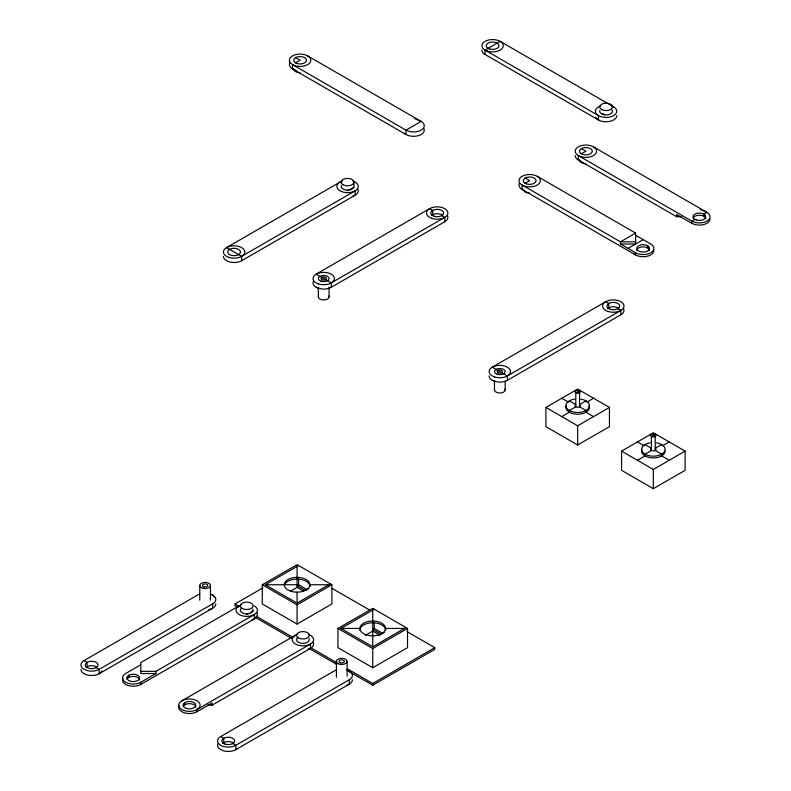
<?xml version="1.0" encoding="UTF-8"?>
<svg xmlns="http://www.w3.org/2000/svg" width="791" height="791" viewBox="0 0 791 791"><rect width="100%" height="100%" fill="white"/><g stroke="black" fill="none" stroke-linecap="round" stroke-linejoin="round"><path stroke-width="1.19" d="M485.031 50.1L598.51 115.615L598.51 119.985L485.031 54.46L485.031 50.1L500.159 41.359L613.638 106.874M340.011 182.098L226.523 247.623L241.651 256.353L355.139 190.839L355.139 195.209L241.651 260.723A10.698 6.18 0 0 1 229.993 262.058A10.698 6.18 0 0 1 223.388 256.353M432.647 214.766L432.647 210.396L429.622 208.656L316.143 274.17L331.271 282.911L444.76 217.387L444.76 221.757L331.271 287.271A10.698 6.18 0 0 1 320.938 288.873L316.143 287.271A10.698 6.18 0 0 1 313.374 281.309M620.47 244.014L635.598 244.014L635.598 233.098L620.47 241.828L522.119 185.045A10.698 6.18 0 0 1 526.915 174.712A10.698 6.18 0 0 1 540.016 182.276A10.698 6.18 0 0 1 522.119 185.045L522.119 189.415L635.598 254.929L635.598 252.754L620.47 244.014L620.47 241.828L635.598 241.828M628.034 248.384L643.162 239.643M694.824 219.354L691.799 221.104L578.32 155.59A10.698 6.18 0 0 1 583.115 145.247A10.698 6.18 0 0 1 596.216 152.811A10.698 6.18 0 0 1 578.32 155.59L578.32 159.95L676.671 216.734L681.328 216.734M608.763 307.798L608.763 303.428L605.738 301.687L492.249 367.202L507.387 375.943L620.866 310.418L620.866 314.788L507.387 380.313A10.698 6.18 0 0 1 497.055 381.905L492.249 380.313A10.698 6.18 0 0 1 489.125 375.943M210.465 594.09A10.698 6.18 0 0 1 212.68 595.079L215.449 597.848A10.698 6.18 0 0 1 212.68 603.81L99.201 669.334A10.698 6.18 0 0 1 84.064 669.334A10.698 6.18 0 0 1 84.064 660.594L197.552 595.079A10.698 6.18 0 0 1 199.767 594.09M545.899 407.434L577.677 389.083L609.446 407.434L609.446 426.656L577.677 444.997L545.899 426.656L545.899 407.434L577.677 425.776L609.446 407.434M262.276 584.747L297.08 564.655L331.884 584.747L331.884 603.968L297.08 624.059L262.276 603.968L262.276 584.747L297.08 604.848L331.884 584.747M330.371 583.877L297.08 603.098L265.301 584.747L298.593 565.535M580.485 404.063L585.993 400.879M238.2 607.537L235.046 605.718L235.046 603.968L262.849 587.911M561.788 416.61L569.352 412.24L569.352 410.489L575.779 406.782L575.779 392.801L579.566 390.616L577.677 391.713L579.566 392.801L579.566 406.782L585.993 410.489L585.993 412.24L593.557 416.61M586.942 402.085L593.557 398.259M239.139 605.827L140.788 662.611L140.788 673.527L155.916 673.527L155.916 671.341L254.267 614.558L254.267 618.928L140.788 684.442A10.698 6.18 0 0 1 127.875 685.431A10.698 6.18 0 0 1 122.882 678.48M140.788 664.786L125.65 673.527A10.698 6.18 0 0 0 125.65 682.267A10.698 6.18 0 0 0 140.788 682.267L155.916 673.527M306.918 589.552L298.593 584.747L297.08 585.627L305.405 590.432L308.806 588.464M290.722 591.045L297.08 587.377L303.319 590.976M181.851 700.806L295.34 635.282M621.558 451.117L653.326 432.766L685.105 451.117L685.105 470.329L653.326 488.68L621.558 470.329L621.558 451.117L653.326 469.459L685.105 451.117M337.935 628.43L372.739 608.338L407.533 628.43L407.533 647.651L372.739 667.742L337.935 647.651L337.935 628.43L372.739 648.521L407.533 628.43M406.02 627.56L372.739 646.771L340.961 628.43L374.252 609.208M179.082 705.76A10.698 6.18 0 0 0 184.076 712.701A10.698 6.18 0 0 0 196.989 711.722L212.117 702.991L212.117 705.177L207.46 705.177M661.652 444.562L655.215 448.27A2.68 1.542 0 0 1 655.215 450.455L661.652 454.172L661.652 455.913L669.216 460.283M212.117 705.177L310.468 648.393L310.468 644.022L196.989 709.537L196.989 711.722M637.437 460.283L645.011 455.913L645.011 454.172L651.438 450.455A2.68 1.542 0 0 0 655.215 450.455L655.215 436.484L653.326 435.386L655.215 434.299L651.428 436.494L651.438 450.455A2.68 1.542 0 0 1 651.438 448.27L645.011 444.562M662.601 445.758L669.216 441.942M382.567 633.235L374.252 628.43L372.739 629.3L381.054 634.105L384.466 632.147M365.323 635.331L372.739 631.05L380.016 635.252M347.091 670.036A10.698 6.18 0 0 1 349.306 671.015L352.074 673.784A10.698 6.18 0 0 1 349.306 679.756L235.827 745.27A10.698 6.18 0 0 1 220.699 745.27A10.698 6.18 0 0 1 220.699 736.54L334.178 671.015A10.698 6.18 0 0 1 336.393 670.036M347.318 668.79L372.739 683.464L434.773 647.651L434.773 649.401L372.739 685.214L346.418 670.017M295.478 62.835L300.096 60.254L295.636 57.595M525.066 183.255L529.683 180.674L525.224 178.015M581.266 153.79L585.884 151.219L581.425 148.55M347.219 190.71L353.804 187.368M246.347 614.429L248.542 613.322M250.737 612.204L252.932 611.087M265.301 584.747L297.08 584.747M328.858 584.747L309.924 584.747A12.844 7.416 0 0 1 290.663 591.174A12.844 7.416 0 0 1 290.663 578.33A12.844 7.416 0 0 1 309.924 584.747L309.924 586.497A12.844 7.416 0 0 0 298.761 579.15A12.844 7.416 0 0 0 284.681 584.579M340.961 628.43L359.895 628.43L359.895 630.18A12.844 7.416 0 0 1 372.739 622.764A12.844 7.416 0 0 1 385.573 630.18L385.573 628.43A12.844 7.416 0 0 0 366.312 622.013A12.844 7.416 0 0 0 366.312 634.847A12.844 7.416 0 0 0 385.573 628.43L404.508 628.43M140.788 671.341L155.916 671.341M316.143 287.271L319.168 288.448M492.249 380.313L495.285 381.48M700.173 209.397L706.936 212.364A10.698 6.18 0 0 1 706.936 221.104A10.698 6.18 0 0 1 691.799 221.104L691.799 223.289A10.698 6.18 0 0 0 703.466 224.624A10.698 6.18 0 0 0 710.071 218.919M414.385 118.442L421.148 121.409A10.698 6.18 0 0 1 421.148 130.149A10.698 6.18 0 0 1 406.01 130.149L292.532 64.625A10.698 6.18 0 0 1 297.327 54.292A10.698 6.18 0 0 1 310.428 61.856A10.698 6.18 0 0 1 292.532 64.625L292.532 68.995L406.01 134.51L406.01 130.149L421.148 121.409L307.659 55.894M593.448 146.849L706.936 212.364L703.911 214.114L703.911 216.299M691.799 223.289L676.671 214.549L676.671 216.734M537.247 176.314L635.598 233.098M635.598 235.283L650.736 244.014A10.698 6.18 0 0 1 650.736 252.754A10.698 6.18 0 0 1 635.598 252.754M617.84 308.678L620.866 310.418M441.734 215.636L444.76 217.387M569.352 400.879L575.779 404.596M561.788 398.259L568.403 402.085M637.437 441.942L644.062 445.758M332.299 588.494L369.664 610.059M407.019 631.623L434.773 647.651M235.046 603.968L239.278 606.42M256.225 616.199L292.235 636.992M310.24 647.384L336.719 662.68M255.038 617.267L291.632 638.386M308.994 648.412L336.946 664.549M220.699 736.54L223.724 738.28L223.724 742.65M232.801 743.53L235.827 745.27L235.827 749.641L349.306 684.126L349.306 679.756M84.064 660.594L87.089 662.344L87.089 666.714M96.176 667.584L99.201 669.334L99.201 673.695L212.68 608.18L212.68 603.81M602.475 113.489L604.522 114.843M349.306 671.015L351.342 672.765M212.68 595.079L214.717 596.829M653.326 469.459L653.326 488.68M647.71 245.764L647.71 247.949M577.677 425.776L577.677 444.997M507.387 375.943L507.387 380.313M505.172 381.361L505.172 389.923M494.474 381.361L494.474 389.923M374.252 622.606L374.252 628.43M372.739 610.088L372.739 646.771M372.739 648.521L372.739 667.742M372.739 683.464L372.739 685.214M353.992 182.039L353.992 186.409A6.417 3.708 0 0 1 346.844 190.147A6.417 3.708 0 0 1 341.346 185.569M347.101 661.414L347.101 676.087M336.402 661.414L336.402 677.314M331.271 282.911L331.271 287.271M329.066 287.103L329.066 296.892M318.358 287.103L318.358 296.892M298.593 578.923L298.593 584.747M297.08 566.405L297.08 587.377M297.08 592.162L297.08 603.098M297.08 604.848L297.08 624.059M241.651 256.353L241.651 260.723M210.465 585.469L210.465 600.142M199.767 585.469L199.767 600.142M184.886 702.546L184.886 704.732M140.788 682.267L140.788 684.442M128.676 675.277L128.676 677.462M257.035 612.956A10.698 6.18 0 0 1 252.052 619.907M254.267 605.827A10.698 6.18 0 0 1 253.585 614.923A10.698 6.18 0 0 1 237.943 613.737A10.698 6.18 0 0 1 241.354 604.838M252.873 609.169A6.417 3.708 0 0 1 245.971 613.875A6.417 3.708 0 0 1 241.087 608.398M127.015 679.123A6.417 3.708 0 0 1 134.055 676.404A6.417 3.708 0 0 1 139.641 680.082M313.236 642.421A10.698 6.18 0 0 1 308.253 649.371M308.253 634.303A10.698 6.18 0 0 1 311.1 643.627A10.698 6.18 0 0 1 294.707 643.627A10.698 6.18 0 0 1 297.554 634.303M309.073 638.634A6.417 3.708 0 0 1 302.172 643.34A6.417 3.708 0 0 1 297.287 637.853M183.215 706.393A6.417 3.708 0 0 1 190.255 703.683A6.417 3.708 0 0 1 195.842 707.352M215.814 603.81A10.698 6.18 0 0 1 208.775 609.614M101.97 670.926A10.698 6.18 0 0 1 90.233 675.455A10.698 6.18 0 0 1 80.929 669.334M86.071 667.475A6.417 3.708 0 0 1 96.176 666.714M352.44 679.756A10.698 6.18 0 0 1 347.091 685.105M237.527 748.365A10.698 6.18 0 0 1 224.169 750.975A10.698 6.18 0 0 1 217.921 743.678M222.696 743.421A6.417 3.708 0 0 1 233.82 743.421M693.163 217.96A6.417 3.708 0 0 1 700.203 215.241A6.417 3.708 0 0 1 705.79 218.919M580.535 160.939A10.698 6.18 0 0 1 575.186 155.59M585.775 163.658A6.417 3.708 0 0 1 579.467 159.891M636.745 250.569A6.417 3.708 0 0 1 643.162 246.861A6.417 3.708 0 0 1 649.589 250.569M653.87 250.569A10.698 6.18 0 0 1 645.94 256.531A10.698 6.18 0 0 1 633.898 253.654M524.334 190.394A10.698 6.18 0 0 1 519.351 183.453M529.575 193.123A6.417 3.708 0 0 1 523.266 189.356M616.772 115.615A10.698 6.18 0 0 1 607.478 121.735A10.698 6.18 0 0 1 595.742 117.216M485.031 54.46A10.698 6.18 0 0 1 481.897 50.1M611.423 105.895A10.698 6.18 0 0 1 614.271 115.219A10.698 6.18 0 0 1 597.877 115.219A10.698 6.18 0 0 1 600.725 105.895M611.581 109.336A6.417 3.708 0 0 1 607.023 114.913A6.417 3.708 0 0 1 599.845 110.344M504.994 389.123A5.349 3.085 0 0 1 499.823 393.008A5.349 3.085 0 0 1 494.662 389.123M623.634 308.826A10.698 6.18 0 0 1 620.866 314.788M607.745 308.569A6.417 3.708 0 0 1 618.859 308.569M423.917 128.547A10.698 6.18 0 0 1 417.678 135.854A10.698 6.18 0 0 1 404.31 133.234M296.437 70.429A10.698 6.18 0 0 1 289.763 63.023M299.987 72.703A6.417 3.708 0 0 1 293.679 68.936M357.908 189.237A10.698 6.18 0 0 1 352.924 196.188M352.924 181.119A10.698 6.18 0 0 1 355.772 190.443A10.698 6.18 0 0 1 339.379 190.443A10.698 6.18 0 0 1 342.226 181.119M328.878 296.091A5.349 3.085 0 0 1 323.717 299.977A5.349 3.085 0 0 1 318.546 296.091M447.528 215.785A10.698 6.18 0 0 1 444.76 221.757M431.629 215.538A6.417 3.708 0 0 1 442.752 215.538M589.038 405.674A11.766 6.793 0 0 1 577.677 414.227A11.766 6.793 0 0 1 566.307 405.674M580.723 399.119A11.766 6.793 0 0 1 587.317 409.58A11.766 6.793 0 0 1 568.037 409.58A11.766 6.793 0 0 1 574.622 399.119M580.258 405.289A2.68 1.542 0 0 1 577.321 407.217A2.68 1.542 0 0 1 575.354 404.913M665.102 451.117A11.766 6.793 0 0 1 651.794 457.851A11.766 6.793 0 0 1 641.956 449.357M656.372 442.802A11.766 6.793 0 0 1 662.967 453.263A11.766 6.793 0 0 1 643.686 453.263A11.766 6.793 0 0 1 650.281 442.802M128.676 680.517A6.417 3.708 0 0 0 139.424 678.856A6.417 3.708 0 0 0 131.563 674.318A6.417 3.708 0 0 0 128.676 680.517M242.244 608.487A6.417 3.708 0 0 0 252.932 606.727A6.417 3.708 0 0 0 244.933 602.258A6.417 3.708 0 0 0 242.244 608.487M184.076 710.526A10.698 6.18 0 0 0 200.123 705.177A10.698 6.18 0 0 0 184.076 699.827A10.698 6.18 0 0 0 184.076 710.526M186.211 708.38A6.417 3.708 0 0 0 195.842 705.177A6.417 3.708 0 0 0 186.211 701.963A6.417 3.708 0 0 0 186.211 708.38M298.444 637.951A6.417 3.708 0 0 0 309.133 636.182A6.417 3.708 0 0 0 301.134 631.722A6.417 3.708 0 0 0 298.444 637.951M203.781 586.803A2.68 1.542 0 0 0 207.796 585.469A2.68 1.542 0 0 0 203.781 584.134A2.68 1.542 0 0 0 203.781 586.803M201.339 587.654A5.349 3.085 0 0 0 210.287 586.269A5.349 3.085 0 0 0 203.732 582.483A5.349 3.085 0 0 0 201.339 587.654M87.089 667.584A6.417 3.708 0 0 0 97.837 665.923A6.417 3.708 0 0 0 89.966 661.385A6.417 3.708 0 0 0 87.089 667.584M340.407 662.749A2.68 1.542 0 0 0 344.421 661.414A2.68 1.542 0 0 0 340.407 660.07A2.68 1.542 0 0 0 340.407 662.749M337.965 663.6A5.349 3.085 0 0 0 346.913 662.215A5.349 3.085 0 0 0 340.367 658.428A5.349 3.085 0 0 0 337.965 663.6M225.049 744.113A6.417 3.708 0 0 0 234.68 740.9A6.417 3.708 0 0 0 225.049 737.696A6.417 3.708 0 0 0 225.049 744.113M582.581 154.393A6.417 3.708 0 0 0 592.301 151.279A6.417 3.708 0 0 0 582.769 147.976A6.417 3.708 0 0 0 582.581 154.393M696.159 219.947A6.417 3.708 0 0 0 705.79 216.734A6.417 3.708 0 0 0 696.159 213.53A6.417 3.708 0 0 0 696.159 219.947M526.381 183.858A6.417 3.708 0 0 0 536.1 180.744A6.417 3.708 0 0 0 526.569 177.441A6.417 3.708 0 0 0 526.381 183.858M639.959 251.587A6.417 3.708 0 0 0 649.589 248.384A6.417 3.708 0 0 0 639.959 245.17A6.417 3.708 0 0 0 639.959 251.587M487.246 51.079A10.698 6.18 0 0 0 503.294 45.73A10.698 6.18 0 0 0 487.246 40.381A10.698 6.18 0 0 0 487.246 51.079M489.382 48.933A6.417 3.708 0 0 0 499.012 45.73A6.417 3.708 0 0 0 489.382 42.516A6.417 3.708 0 0 0 489.382 48.933M601.615 109.544A6.417 3.708 0 0 0 612.303 107.774A6.417 3.708 0 0 0 604.314 103.314A6.417 3.708 0 0 0 601.615 109.544M498.488 372.917A2.68 1.542 0 0 0 502.503 371.572A2.68 1.542 0 0 0 498.488 370.237A2.68 1.542 0 0 0 498.488 372.917M494.474 376.921A10.698 6.18 0 0 0 510.521 371.572A10.698 6.18 0 0 0 494.474 366.223A10.698 6.18 0 0 0 494.474 376.921M607.953 311.407A10.698 6.18 0 0 0 624 306.058A10.698 6.18 0 0 0 607.953 300.699A10.698 6.18 0 0 0 607.953 311.407M497.153 374.252A5.349 3.085 0 0 0 505.172 371.572A5.349 3.085 0 0 0 497.153 368.903A5.349 3.085 0 0 0 497.153 374.252M608.763 308.678A6.417 3.708 0 0 0 619.501 307.017A6.417 3.708 0 0 0 611.641 302.469A6.417 3.708 0 0 0 608.763 308.678M296.793 63.438A6.417 3.708 0 0 0 306.512 60.324A6.417 3.708 0 0 0 296.981 57.021A6.417 3.708 0 0 0 296.793 63.438M228.737 257.332A10.698 6.18 0 0 0 244.785 251.983A10.698 6.18 0 0 0 228.737 246.634A10.698 6.18 0 0 0 228.737 257.332M229.548 254.613A6.417 3.708 0 0 0 240.286 252.942A6.417 3.708 0 0 0 232.425 248.404A6.417 3.708 0 0 0 229.548 254.613M343.106 184.768A6.417 3.708 0 0 0 353.804 182.998A6.417 3.708 0 0 0 345.805 178.539A6.417 3.708 0 0 0 343.106 184.768M322.372 279.876A2.68 1.542 0 0 0 326.386 278.541A2.68 1.542 0 0 0 322.372 277.206A2.68 1.542 0 0 0 322.372 279.876M318.358 283.89A10.698 6.18 0 0 0 334.405 278.541A10.698 6.18 0 0 0 318.358 273.192A10.698 6.18 0 0 0 318.358 283.89M431.837 218.365A10.698 6.18 0 0 0 447.894 213.016A10.698 6.18 0 0 0 431.837 207.667A10.698 6.18 0 0 0 431.837 218.365M321.037 281.22A5.349 3.085 0 0 0 329.066 278.541A5.349 3.085 0 0 0 321.037 275.871A5.349 3.085 0 0 0 321.037 281.22M433.982 216.23A6.417 3.708 0 0 0 443.613 213.016A6.417 3.708 0 0 0 433.982 209.813A6.417 3.708 0 0 0 433.982 216.23M576.332 393.048A2.68 1.542 0 0 0 580.347 391.713A2.68 1.542 0 0 0 576.332 390.368A2.68 1.542 0 0 0 576.332 393.048M651.438 436.484A2.68 1.542 0 0 0 655.917 435.792A2.68 1.542 0 0 0 652.634 433.893A2.68 1.542 0 0 0 651.438 436.484"/></g></svg>
